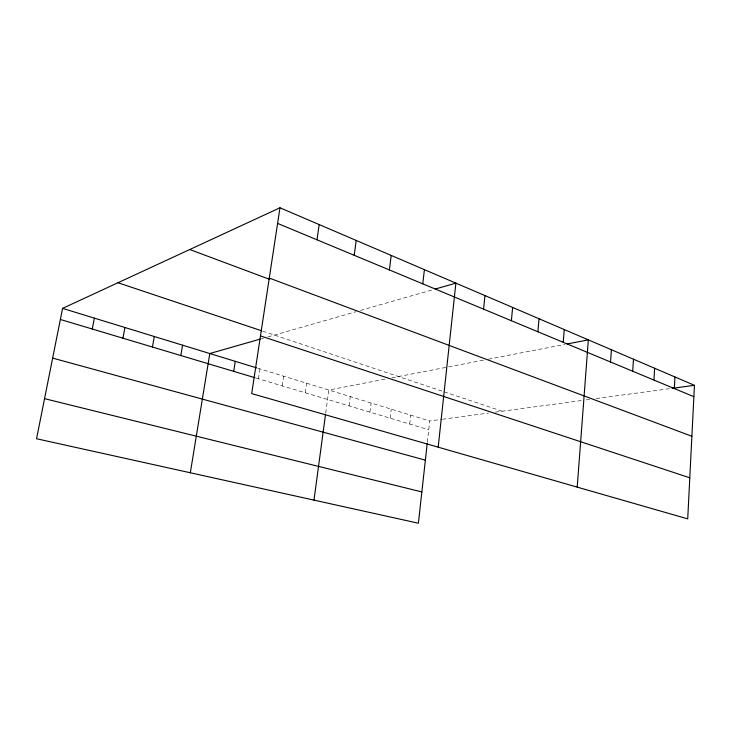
<?xml version="1.0" encoding="UTF-8"?>
<svg xmlns="http://www.w3.org/2000/svg" width="731" height="731" viewBox="0 0 731 731"><rect width="100%" height="100%" fill="white"/><g stroke="black" fill="none" stroke-linecap="round" stroke-linejoin="round"><path stroke-width="0.55" stroke-dasharray="3.65 2.74" d="M427.361 442.127L429.7 420.974L441.414 419.402M409.744 424.053L410.767 415.171M390.162 418.196L391.24 409.186M369.95 412.147L371.092 403M349.089 405.897L350.286 396.622M325.715 412.988L328.804 390.034L385.374 379.097M305.256 392.775L306.591 383.218M282.221 385.886L283.628 376.182M258.381 378.749L259.87 368.89M261.387 338.773L263.562 338.151M267.893 336.918L356.143 311.671M360.484 310.428L433.017 289.677M391.944 377.826L447.399 367.108M448.505 366.898L483.977 360.045M488.335 359.204L564.88 344.411M442.474 419.256L488.564 413.052M495.353 412.138L581.712 400.506M586.225 399.894L589.615 399.446M596.213 398.55L671.058 388.472M256.234 378.11L428.731 429.737M257.732 368.232L429.7 420.974M262.712 331.143L442.118 391.149M444.183 391.843L502.142 411.224"/><path stroke-width="1.1" d="M694.45 385.319L687.725 518.873L251.692 393.598L279.973 207.778L694.45 385.319L672.173 388.325M674.32 388.545L674.951 376.968M653.943 380.065L654.647 368.269M632.699 371.22L633.485 359.204M610.54 362L611.399 349.747M577.207 487.12L588.345 339.869L567.11 343.972M563.208 342.3L564.25 329.553M537.897 331.755L539.039 318.753M511.38 320.726L512.632 307.44M483.584 309.149L484.945 295.58M438.189 447.18L455.888 283.135L435.192 289.056M427.233 443.251L418.397 523.222L36.55 438.746L62.574 308.381L279.973 207.778M422.765 283.829L424.4 269.648M389.413 269.949L391.213 255.43M354.215 255.293L356.189 240.426M313.992 500.123L325.56 414.111M316.998 239.805L319.164 224.572M233.701 371.357L235.272 361.352M190.325 472.765L209.797 353.53L260.309 339.083M180.813 355.531L182.576 345.178M152.441 347.033L154.305 336.516M122.954 338.206L124.919 327.497M92.28 329.032L94.372 318.131M44.554 398.66L421.86 491.936M52.65 358.108L425.369 460.155M60.362 319.474L255.165 377.781M62.574 308.381L256.663 367.903M260.474 335.913L689.79 477.8M117.974 282.742L261.643 330.787M269.273 278.072L691.882 436.261M189.758 249.527L269.739 279.397M277.597 223.403L693.874 396.686"/></g></svg>
